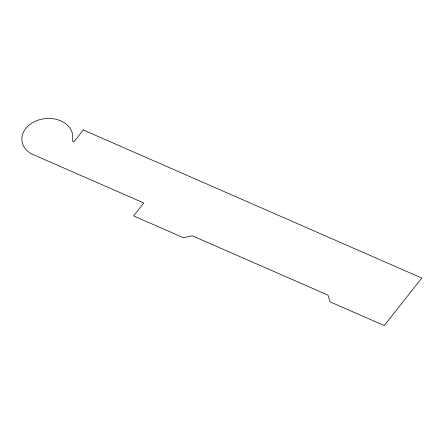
<?xml version="1.0" encoding="UTF-8"?>
<svg xmlns="http://www.w3.org/2000/svg" width="444" height="444" viewBox="0 0 444 444"><rect width="100%" height="100%" fill="white"/><g stroke="black" fill="none" stroke-linecap="round" stroke-linejoin="round"><path stroke-width="0.67" d="M83.328 129.987L74.031 141.747L72.183 140.937A25.508 19.453 -5.9 0 0 56.549 119.403A25.508 19.453 -5.9 0 0 25.402 128.949A25.508 19.453 -5.9 0 0 30.919 153.591L143.778 202.964L133.555 215.889L183.439 237.712L192.308 235.775L327.988 295.132L330.02 301.837L384.232 325.552L421.8 278.055L83.328 129.987"/></g></svg>
